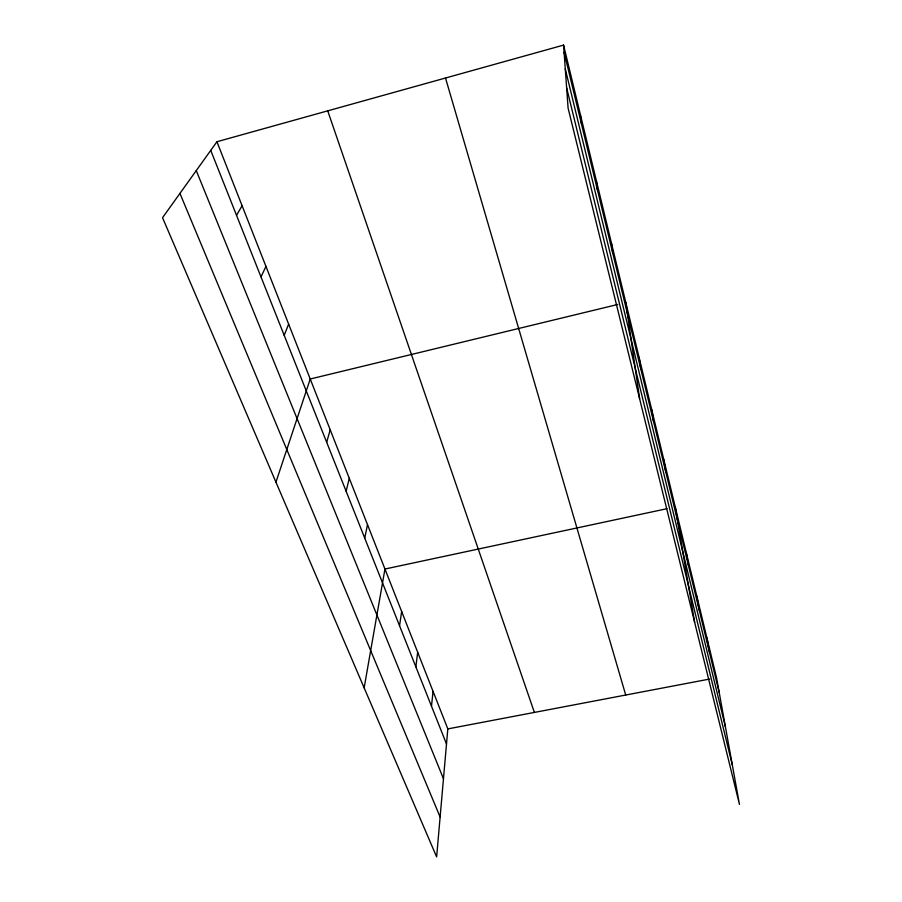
<?xml version="1.0" encoding="UTF-8"?>
<svg xmlns="http://www.w3.org/2000/svg" width="902" height="902" viewBox="0 0 902 902"><rect width="100%" height="100%" fill="white"/><g stroke="black" fill="none" stroke-linecap="round" stroke-linejoin="round"><path stroke-width="1.35" d="M216.931 141.738L447.82 728.906L436.636 856.9L162.54 217.698L216.931 141.738L563.57 45.1L716.538 677.74L739.46 804.415L568.091 108.105L563.57 45.1M431.494 706.198L433.05 691.36M415.856 666.826L417.682 652.27M399.541 625.762L401.661 611.522M364.149 687.854L384.951 569.027L666.984 508.694M364.735 538.122L367.497 524.66M346.142 491.297L349.266 478.297M326.671 442.284L330.2 429.792M275.944 482.153L310.232 379.009L617.712 304.481M284.209 335.352L288.64 324.122M260.994 276.891L265.955 266.428M236.538 215.33L242.086 205.724M447.82 728.906L709.615 679.059M179.938 193.389L440.12 817.054M196.264 170.602L443.468 778.753M210.741 150.386L446.501 743.992M327.719 110.856L534.379 712.433M445.509 78.012L625.717 695.036M565.272 68.913L725.433 726.933M566.636 87.832L732.3 764.862M564.077 52.215L719.221 692.612M706.864 637.725L709.457 652.293M696.772 595.996L699.264 610.226M686.242 552.441L688.621 566.287M675.237 506.935L694.653 622.335M663.725 459.343L665.834 472.253M651.684 409.519L653.634 421.877M639.056 357.293L640.837 369.042M625.808 302.52L639.631 398.785M611.455 243.179L612.819 253.417M596.346 180.682L597.462 189.995M580.403 114.746L581.238 123.033"/></g></svg>
